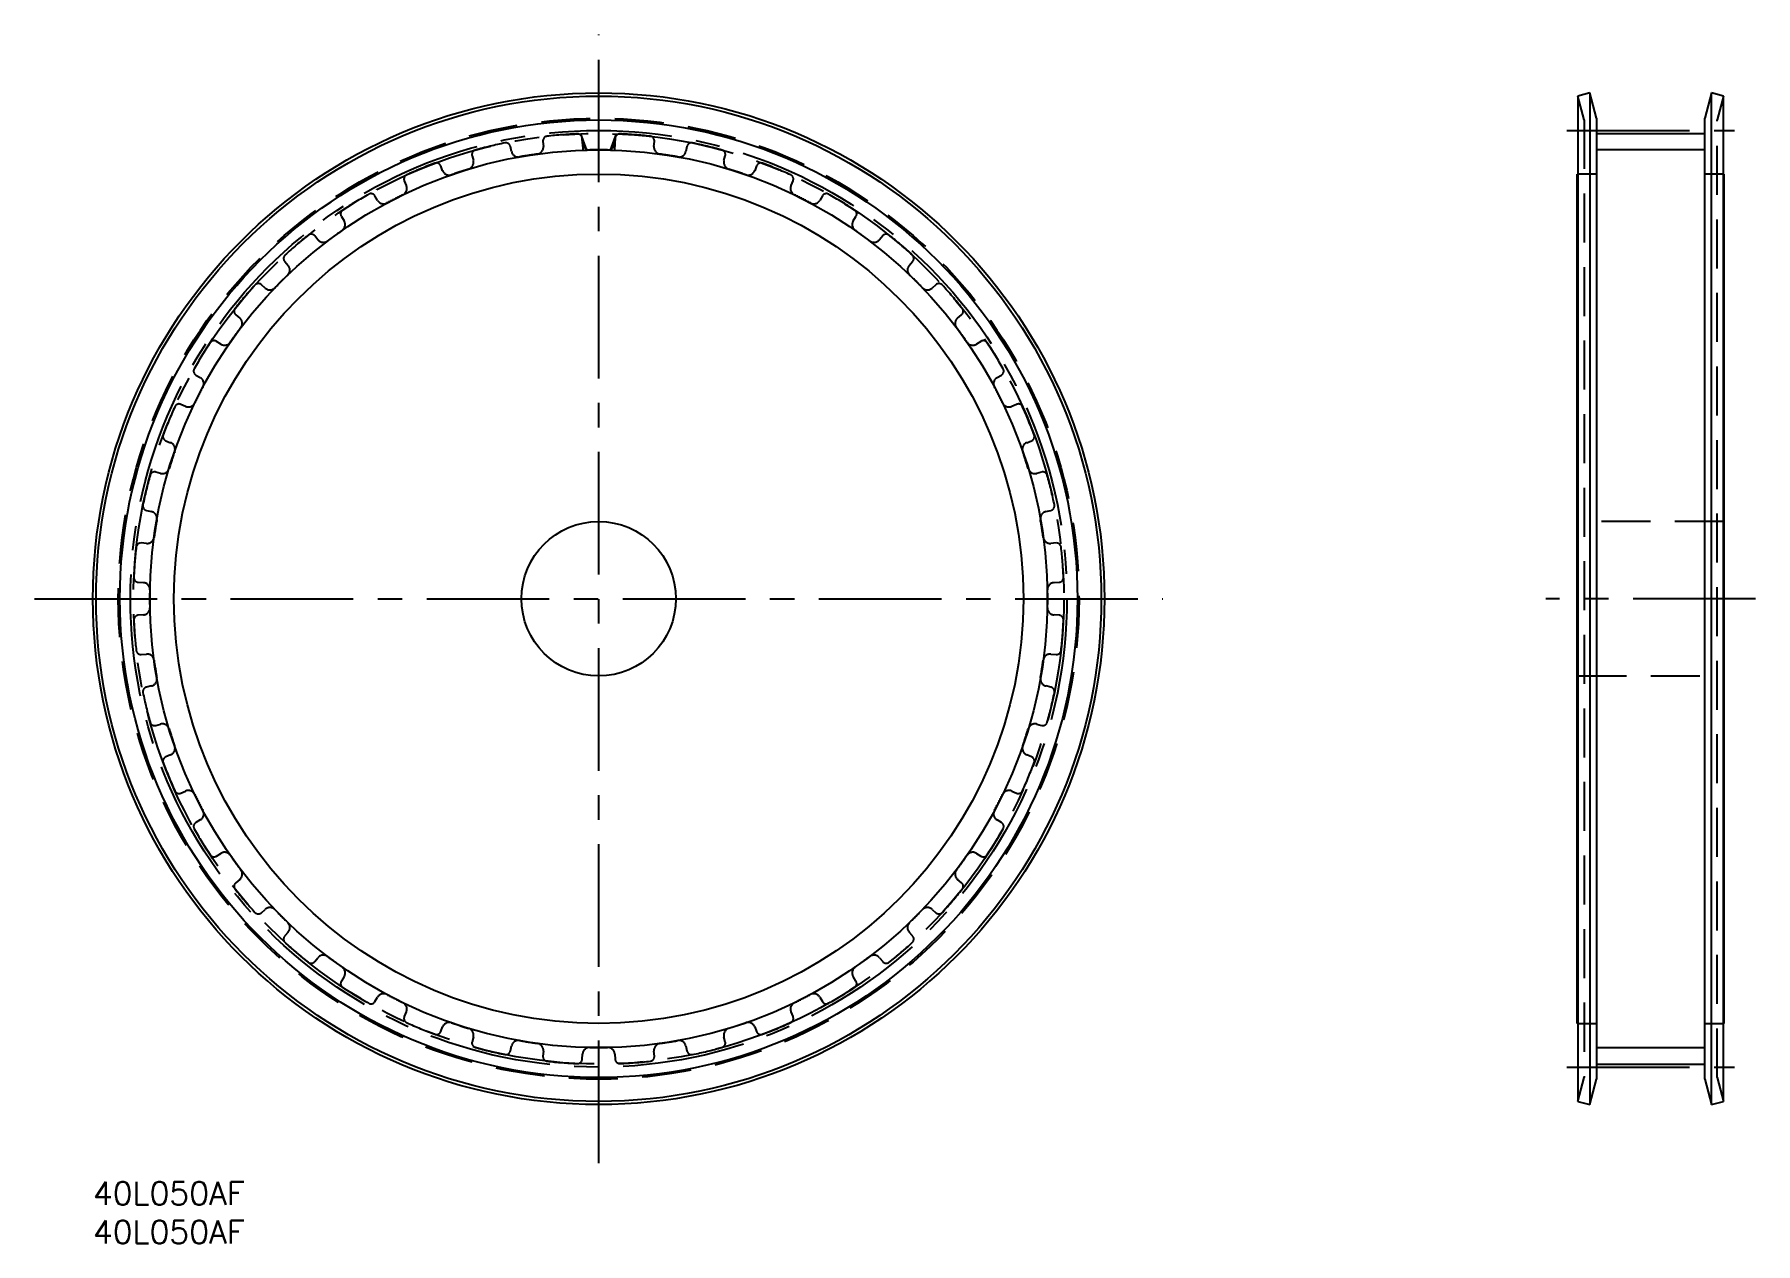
# Model space of a CAD drawing. Extents: x -8 to 215, y -8 to 149.
import ezdxf

# ---------------------------------------------------------------- set-up
doc = ezdxf.new("R2010")
doc.units = 0
doc.header["$LTSCALE"] = 0.5
for name, pattern in [('CENTER', [50.8, 31.75, -6.35, 6.35, -6.35]), ('DASHED', [19.05, 12.7, -6.35]), ('PHANTOM', [63.5, 31.75, -6.35, 6.35, -6.35, 6.35, -6.35])]:
    doc.linetypes.add(name, pattern=pattern)
for name, color, linetype in [('MSM_CENTER', 1, 'CENTER'), ('MSM_CONTINUOUS', 7, 'CONTINUOUS'), ('MSM_DASHED', 4, 'DASHED'), ('MSM_IMAGINARY', 6, 'PHANTOM'), ('MSM_NARROW', 5, 'CONTINUOUS'), ('MSM_PART_NUMBER', 7, 'CONTINUOUS')]:
    doc.layers.add(name, color=color, linetype=linetype)
doc.styles.get("Standard").update_dxf_attribs({"font": 'txt.shx', "height": 3, "bigfont": 'bigfont.shx'})

msp = doc.modelspace()

# ---------------------------------------------------------------- linework, layer by layer
at = {"layer": 'MSM_CENTER'}
for p, q in [((65.5, 2.43), (65.5, 148.57)), ((190.9, 136.14), (212.58, 136.14)), ((-7.57, 75.5), (138.57, 75.5)), ((215.33, 75.5), (188.16, 75.5)), ((190.9, 14.86), (212.58, 14.86))]:
    msp.add_line(p, q, dxfattribs=at)
msp.add_circle((65.5, 75.5), 60.64, dxfattribs=at)
at = {"layer": 'MSM_CONTINUOUS'}
for p, q in [((193.86, 141), (192.31, 140.59)), ((192.31, 140.59), (192.31, 10.41)), ((194.74, 137.71), (193.86, 141)), ((193.86, 141), (193.86, 10)), ((209.62, 141), (208.74, 137.71)), ((211.17, 140.59), (209.62, 141)), ((209.62, 10), (209.62, 141)), ((211.17, 10.41), (211.17, 140.59)), ((194.74, 137.71), (194.74, 13.29)), ((208.74, 13.29), (208.74, 137.71)), ((194.74, 135.75), (208.74, 135.75)), ((192.24, 20.5), (192.24, 130.5)), ((192.31, 130.5), (192.24, 130.5)), ((211.24, 130.5), (211.17, 130.5)), ((211.24, 20.5), (211.24, 130.5)), ((192.24, 20.5), (192.31, 20.5)), ((211.17, 20.5), (211.24, 20.5)), ((194.74, 15.25), (208.74, 15.25)), ((193.86, 10), (194.74, 13.29)), ((208.74, 13.29), (209.62, 10)), ((192.31, 10.41), (193.86, 10)), ((209.62, 10), (211.17, 10.41))]:
    msp.add_line(p, q, dxfattribs=at)
for radius in [65.5, 65.09, 62, 55, 10]:
    msp.add_circle((65.5, 75.5), radius, dxfattribs=at)
at = {"layer": 'MSM_DASHED'}
for p, q in [((193.14, 137.5), (192.31, 140.59)), ((211.17, 140.59), (210.34, 137.5)), ((193.14, 137.5), (193.14, 13.5)), ((210.34, 13.5), (210.34, 137.5)), ((54.21, 133.41), (54.07, 134.06)), ((58.28, 134.73), (58.34, 134.07)), ((63.41, 134.47), (63.37, 135.13)), ((67.63, 135.13), (67.59, 134.47)), ((72.66, 134.07), (72.72, 134.73)), ((76.93, 134.06), (76.79, 133.41)), ((45.29, 130.93), (45.04, 131.55)), ((49.1, 132.87), (49.27, 132.23)), ((81.73, 132.23), (81.9, 132.87)), ((85.96, 131.55), (85.71, 130.93)), ((40.33, 129.6), (40.59, 128.99)), ((90.41, 128.99), (90.67, 129.6)), ((194.74, 130.5), (192.31, 130.5)), ((211.17, 130.5), (208.74, 130.5)), ((36.87, 127.09), (36.53, 127.66)), ((94.47, 127.66), (94.13, 127.09)), ((32.18, 125), (32.53, 124.43)), ((98.47, 124.43), (98.82, 125)), ((29.15, 121.98), (28.72, 122.49)), ((102.28, 122.49), (101.85, 121.98)), ((24.84, 119.17), (25.28, 118.67)), ((105.72, 118.67), (106.16, 119.17)), ((22.33, 115.72), (21.83, 116.16)), ((109.17, 116.16), (108.67, 115.72)), ((18.51, 112.28), (19.02, 111.85)), ((111.98, 111.85), (112.49, 112.28)), ((16.57, 108.47), (16, 108.82)), ((115, 108.82), (114.43, 108.47)), ((13.34, 104.47), (13.91, 104.13)), ((117.09, 104.13), (117.66, 104.47)), ((12.01, 100.41), (11.4, 100.67)), ((119.6, 100.67), (118.99, 100.41)), ((9.45, 95.96), (10.07, 95.71)), ((120.93, 95.71), (121.55, 95.96)), ((8.77, 91.73), (8.13, 91.9)), ((122.87, 91.9), (122.23, 91.73)), ((6.94, 86.93), (7.59, 86.79)), ((123.41, 86.79), (124.06, 86.93)), ((211.24, 85.5), (192.24, 85.5)), ((6.93, 82.66), (6.27, 82.72)), ((124.73, 82.72), (124.07, 82.66)), ((5.87, 77.63), (6.53, 77.59)), ((124.47, 77.59), (125.13, 77.63)), ((6.53, 73.41), (5.87, 73.37)), ((125.13, 73.37), (124.47, 73.41)), ((6.27, 68.28), (6.93, 68.34)), ((124.07, 68.34), (124.73, 68.28)), ((192.24, 65.5), (211.24, 65.5)), ((7.59, 64.21), (6.94, 64.07)), ((124.06, 64.07), (123.41, 64.21)), ((8.13, 59.1), (8.77, 59.27)), ((122.23, 59.27), (122.87, 59.1)), ((10.07, 55.29), (9.45, 55.04)), ((121.55, 55.04), (120.93, 55.29)), ((11.4, 50.33), (12.01, 50.59)), ((118.99, 50.59), (119.6, 50.33)), ((13.91, 46.87), (13.34, 46.53)), ((117.66, 46.53), (117.09, 46.87)), ((16, 42.18), (16.57, 42.53)), ((114.43, 42.53), (115, 42.18)), ((19.02, 39.15), (18.51, 38.72)), ((112.49, 38.72), (111.98, 39.15)), ((21.83, 34.84), (22.33, 35.28)), ((108.67, 35.28), (109.17, 34.84)), ((25.28, 32.33), (24.84, 31.83)), ((106.16, 31.83), (105.72, 32.33)), ((28.72, 28.51), (29.15, 29.02)), ((101.85, 29.02), (102.28, 28.51)), ((32.53, 26.57), (32.18, 26)), ((98.82, 26), (98.47, 26.57)), ((36.53, 23.34), (36.87, 23.91)), ((94.13, 23.91), (94.47, 23.34)), ((40.59, 22.01), (40.33, 21.4)), ((45.04, 19.45), (45.29, 20.07)), ((85.71, 20.07), (85.96, 19.45)), ((90.67, 21.4), (90.41, 22.01)), ((192.31, 20.5), (194.74, 20.5)), ((208.74, 20.5), (211.17, 20.5)), ((49.27, 18.77), (49.1, 18.13)), ((81.9, 18.13), (81.73, 18.77)), ((54.07, 16.94), (54.21, 17.59)), ((58.34, 16.93), (58.28, 16.27)), ((63.37, 15.87), (63.41, 16.53)), ((67.59, 16.53), (67.63, 15.87)), ((72.72, 16.27), (72.66, 16.93)), ((76.79, 17.59), (76.93, 16.94)), ((192.31, 10.41), (193.14, 13.5)), ((210.34, 13.5), (211.17, 10.41))]:
    msp.add_line(p, q, dxfattribs=at)
msp.add_circle((65.5, 75.5), 62.21, dxfattribs=at)
for centre, radius, start, end in [((65.5, 75.5), 60.26, 101.6245, 105.3755), ((53.48, 133.93), 0.6, 12.6324, 101.6245), ((57.43, 133.98), 0.91, 277.8523, 5.3676), ((58.88, 134.79), 0.6, 96.3755, 185.3676), ((65.5, 75.5), 60.26, 92.6245, 96.3755), ((62.77, 135.09), 0.6, 3.6324, 92.6245), ((64.32, 134.52), 0.91, 183.6324, 271.1477), ((66.68, 134.52), 0.91, 268.8523, 356.3676), ((68.23, 135.09), 0.6, 87.3755, 176.3676), ((65.5, 75.5), 60.26, 83.6245, 87.3755), ((72.12, 134.79), 0.6, 354.6324, 83.6245), ((73.57, 133.98), 0.91, 174.6324, 262.1477), ((77.52, 133.93), 0.6, 78.3755, 167.3676), ((65.5, 75.5), 60.26, 74.6245, 78.3755), ((65.5, 75.5), 60.26, 110.6245, 114.3755), ((44.49, 131.33), 0.6, 21.6324, 110.6245), ((48.39, 132), 0.91, 286.8523, 14.3676), ((49.68, 133.02), 0.6, 105.3755, 194.3676), ((55.1, 133.61), 0.91, 192.6324, 280.1477), ((65.5, 75.5), 58.13, 97.8523, 100.1477), ((65.5, 75.5), 58.13, 88.8523, 91.1477), ((65.5, 75.5), 58.13, 79.8523, 82.1477), ((75.9, 133.61), 0.91, 259.8523, 347.3676), ((81.32, 133.02), 0.6, 345.6324, 74.6245), ((82.61, 132), 0.91, 165.6324, 253.1477), ((86.51, 131.33), 0.6, 69.3755, 158.3676), ((65.5, 75.5), 60.26, 65.6245, 69.3755), ((40.88, 129.84), 0.6, 114.3755, 203.3676), ((46.14, 131.27), 0.91, 201.6324, 289.1477), ((65.5, 75.5), 58.12, 106.8523, 109.1477), ((65.5, 75.5), 58.12, 70.8523, 73.1477), ((84.86, 131.27), 0.91, 250.8523, 338.3676), ((90.12, 129.84), 0.6, 336.6324, 65.6245), ((65.5, 75.5), 60.26, 119.6245, 123.3755), ((36.01, 127.36), 0.6, 30.6324, 119.6245), ((37.65, 127.55), 0.91, 210.6324, 298.1477), ((65.5, 75.5), 58.12, 115.8523, 118.1477), ((39.76, 128.63), 0.91, 295.8523, 23.3676), ((91.24, 128.63), 0.91, 156.6324, 244.1477), ((65.5, 75.5), 58.13, 61.8523, 64.1477), ((93.35, 127.55), 0.91, 241.8523, 329.3676), ((94.99, 127.36), 0.6, 60.3755, 149.3676), ((65.5, 75.5), 60.26, 56.6245, 60.3755), ((32.68, 125.32), 0.6, 123.3755, 212.3676), ((98.32, 125.32), 0.6, 327.6324, 56.6245), ((28.26, 122.11), 0.6, 39.6324, 128.6245), ((65.5, 75.5), 58.12, 124.8523, 127.1477), ((31.76, 123.95), 0.91, 304.8523, 32.3676), ((99.24, 123.95), 0.91, 147.6324, 235.1477), ((65.5, 75.5), 58.13, 52.8523, 55.1477), ((102.74, 122.11), 0.6, 51.3755, 140.3676), ((65.5, 75.5), 60.26, 128.6245, 132.3755), ((29.85, 122.56), 0.91, 219.6324, 307.1477), ((101.15, 122.56), 0.91, 232.8523, 320.3676), ((65.5, 75.5), 60.26, 47.6245, 51.3755), ((25.29, 119.57), 0.6, 132.3755, 221.3676), ((24.6, 118.07), 0.91, 313.8523, 41.3676), ((106.4, 118.07), 0.91, 138.6324, 226.1477), ((105.71, 119.57), 0.6, 318.6324, 47.6245), ((65.5, 75.5), 60.26, 137.6245, 141.3755), ((21.43, 115.71), 0.6, 48.6324, 137.6245), ((65.5, 75.5), 58.12, 133.8523, 136.1477), ((65.5, 75.5), 58.13, 43.8523, 46.1477), ((109.57, 115.71), 0.6, 42.3755, 131.3676), ((65.5, 75.5), 60.26, 38.6245, 42.3755), ((22.93, 116.4), 0.91, 228.6324, 316.1477), ((108.07, 116.4), 0.91, 223.8523, 311.3676), ((18.89, 112.74), 0.6, 141.3755, 230.3676), ((18.44, 111.15), 0.91, 322.8523, 50.3676), ((112.56, 111.15), 0.91, 129.6324, 217.1477), ((112.11, 112.74), 0.6, 309.6324, 38.6245), ((65.5, 75.5), 58.13, 142.8523, 145.1477), ((65.5, 75.5), 58.12, 34.8523, 37.1477), ((65.5, 75.5), 60.26, 146.6245, 150.3755), ((15.68, 108.32), 0.6, 57.6324, 146.6245), ((17.05, 109.24), 0.91, 237.6324, 325.1477), ((113.95, 109.24), 0.91, 214.8523, 302.3676), ((115.32, 108.32), 0.6, 33.3755, 122.3676), ((65.5, 75.5), 60.26, 29.6245, 33.3755), ((13.64, 104.99), 0.6, 150.3755, 239.3676), ((117.36, 104.99), 0.6, 300.6324, 29.6245), ((65.5, 75.5), 58.13, 151.8523, 154.1477), ((13.45, 103.35), 0.91, 331.8523, 59.3676), ((117.55, 103.35), 0.91, 120.6324, 208.1477), ((65.5, 75.5), 58.13, 25.8523, 28.1477), ((65.5, 75.5), 60.26, 155.6245, 159.3755), ((11.16, 100.12), 0.6, 66.6324, 155.6245), ((12.37, 101.24), 0.91, 246.6324, 334.1477), ((118.63, 101.24), 0.91, 205.8523, 293.3676), ((119.84, 100.12), 0.6, 24.3755, 113.3676), ((65.5, 75.5), 60.26, 20.6245, 24.3755), ((9.67, 96.51), 0.6, 159.3755, 248.3676), ((121.33, 96.51), 0.6, 291.6324, 20.6245), ((65.5, 75.5), 58.12, 160.8523, 163.1477), ((9.73, 94.86), 0.91, 340.8523, 68.3676), ((121.27, 94.86), 0.91, 111.6324, 199.1477), ((65.5, 75.5), 58.13, 16.8523, 19.1477), ((65.5, 75.5), 60.26, 164.6245, 168.3755), ((7.98, 91.32), 0.6, 75.6324, 164.6245), ((9, 92.61), 0.91, 255.6324, 343.1477), ((122, 92.61), 0.91, 196.8523, 284.3676), ((123.02, 91.32), 0.6, 15.3755, 104.3676), ((65.5, 75.5), 60.26, 11.6245, 15.3755), ((7.07, 87.52), 0.6, 168.3755, 257.3676), ((123.93, 87.52), 0.6, 282.6324, 11.6245), ((7.39, 85.9), 0.91, 349.8523, 77.3676), ((65.5, 75.5), 58.12, 169.8523, 172.1477), ((123.61, 85.9), 0.91, 102.6324, 190.1477), ((65.5, 75.5), 58.12, 7.8523, 10.1477), ((6.21, 82.12), 0.6, 84.6324, 173.6245), ((7.02, 83.57), 0.91, 264.6324, 352.1477), ((123.98, 83.57), 0.91, 187.8523, 275.3676), ((124.79, 82.12), 0.6, 6.3755, 95.3676), ((65.5, 75.5), 60.26, 173.6245, 177.3755), ((65.5, 75.5), 60.26, 2.6245, 6.3755), ((5.91, 78.23), 0.6, 177.3755, 266.3676), ((125.09, 78.23), 0.6, 273.6324, 2.6245), ((6.48, 76.68), 0.91, 358.8523, 86.3676), ((65.5, 75.5), 58.13, 178.8523, 181.1477), ((124.52, 76.68), 0.91, 93.6324, 181.1477), ((65.5, 75.5), 58.13, 358.8523, 1.1477), ((6.48, 74.32), 0.91, 273.6324, 1.1477), ((124.52, 74.32), 0.91, 178.8523, 266.3676), ((5.91, 72.77), 0.6, 93.6324, 182.6245), ((65.5, 75.5), 60.26, 182.6245, 186.3755), ((125.09, 72.77), 0.6, 357.3755, 86.3676), ((65.5, 75.5), 60.26, 353.6245, 357.3755), ((6.21, 68.88), 0.6, 186.3755, 275.3676), ((7.02, 67.43), 0.91, 7.8523, 95.3676), ((65.5, 75.5), 58.13, 187.8523, 190.1477), ((65.5, 75.5), 58.12, 349.8523, 352.1477), ((123.98, 67.43), 0.91, 84.6324, 172.1477), ((124.79, 68.88), 0.6, 264.6324, 353.6245), ((7.39, 65.1), 0.91, 282.6324, 10.1477), ((123.61, 65.1), 0.91, 169.8523, 257.3676), ((7.07, 63.48), 0.6, 102.6324, 191.6245), ((65.5, 75.5), 60.26, 191.6245, 195.3755), ((65.5, 75.5), 60.26, 344.6245, 348.3755), ((123.93, 63.48), 0.6, 348.3755, 77.3676), ((7.98, 59.68), 0.6, 195.3755, 284.3676), ((9, 58.39), 0.91, 16.8523, 104.3676), ((65.5, 75.5), 58.13, 196.8523, 199.1477), ((65.5, 75.5), 58.13, 340.8523, 343.1477), ((122, 58.39), 0.91, 75.6324, 163.1477), ((123.02, 59.68), 0.6, 255.6324, 344.6245), ((9.73, 56.14), 0.91, 291.6324, 19.1477), ((121.27, 56.14), 0.91, 160.8523, 248.3676), ((9.67, 54.49), 0.6, 111.6324, 200.6245), ((65.5, 75.5), 60.26, 200.6245, 204.3755), ((65.5, 75.5), 60.26, 335.6245, 339.3755), ((121.33, 54.49), 0.6, 339.3755, 68.3676), ((11.16, 50.88), 0.6, 204.3755, 293.3676), ((12.37, 49.76), 0.91, 25.8523, 113.3676), ((65.5, 75.5), 58.13, 205.8523, 208.1477), ((65.5, 75.5), 58.12, 331.8523, 334.1477), ((118.63, 49.76), 0.91, 66.6324, 154.1477), ((119.84, 50.88), 0.6, 246.6324, 335.6245), ((13.45, 47.65), 0.91, 300.6324, 28.1477), ((117.55, 47.65), 0.91, 151.8523, 239.3676), ((13.64, 46.01), 0.6, 120.6324, 209.6245), ((65.5, 75.5), 60.26, 209.6245, 213.3755), ((65.5, 75.5), 60.26, 326.6245, 330.3755), ((117.36, 46.01), 0.6, 330.3755, 59.3676), ((15.68, 42.68), 0.6, 213.3755, 302.3676), ((17.05, 41.76), 0.91, 34.8523, 122.3676), ((113.95, 41.76), 0.91, 57.6324, 145.1477), ((115.32, 42.68), 0.6, 237.6324, 326.6245), ((65.5, 75.5), 58.12, 214.8523, 217.1477), ((18.44, 39.85), 0.91, 309.6324, 37.1477), ((112.56, 39.85), 0.91, 142.8523, 230.3676), ((65.5, 75.5), 58.12, 322.8523, 325.1477), ((18.89, 38.26), 0.6, 129.6324, 218.6245), ((112.11, 38.26), 0.6, 321.3755, 50.3676), ((65.5, 75.5), 60.26, 218.6245, 222.3755), ((65.5, 75.5), 60.26, 317.6245, 321.3755), ((21.43, 35.29), 0.6, 222.3755, 311.3676), ((22.93, 34.6), 0.91, 43.8523, 131.3676), ((65.5, 75.5), 58.12, 223.8523, 226.1477), ((24.6, 32.93), 0.91, 318.6324, 46.1477), ((106.4, 32.93), 0.91, 133.8523, 221.3676), ((65.5, 75.5), 58.12, 313.8523, 316.1477), ((108.07, 34.6), 0.91, 48.6324, 136.1477), ((109.57, 35.29), 0.6, 228.6324, 317.6245), ((25.29, 31.43), 0.6, 138.6324, 227.6245), ((105.71, 31.43), 0.6, 312.3755, 41.3676), ((65.5, 75.5), 60.26, 227.6245, 231.3755), ((29.85, 28.44), 0.91, 52.8523, 140.3676), ((65.5, 75.5), 58.13, 232.8523, 235.1477), ((65.5, 75.5), 58.12, 304.8523, 307.1477), ((101.15, 28.44), 0.91, 39.6324, 127.1477), ((65.5, 75.5), 60.26, 308.6245, 312.3755), ((28.26, 28.89), 0.6, 231.3755, 320.3676), ((31.76, 27.05), 0.91, 327.6324, 55.1477), ((99.24, 27.05), 0.91, 124.8523, 212.3676), ((102.74, 28.89), 0.6, 219.6324, 308.6245), ((32.68, 25.68), 0.6, 147.6324, 236.6245), ((65.5, 75.5), 60.26, 236.6245, 240.3755), ((65.5, 75.5), 60.26, 299.6245, 303.3755), ((98.32, 25.68), 0.6, 303.3755, 32.3676), ((36.01, 23.64), 0.6, 240.3755, 329.3676), ((37.65, 23.45), 0.91, 61.8523, 149.3676), ((65.5, 75.5), 58.12, 241.8523, 244.1477), ((39.76, 22.37), 0.91, 336.6324, 64.1477), ((91.24, 22.37), 0.91, 115.8523, 203.3676), ((65.5, 75.5), 58.12, 295.8523, 298.1477), ((93.35, 23.45), 0.91, 30.6324, 118.1477), ((94.99, 23.64), 0.6, 210.6324, 299.6245), ((40.88, 21.16), 0.6, 156.6324, 245.6245), ((65.5, 75.5), 60.26, 245.6245, 249.3755), ((46.14, 19.73), 0.91, 70.8523, 158.3676), ((65.5, 75.5), 58.13, 250.8523, 253.1477), ((65.5, 75.5), 58.12, 286.8523, 289.1477), ((84.86, 19.73), 0.91, 21.6324, 109.1477), ((65.5, 75.5), 60.26, 290.6245, 294.3755), ((90.12, 21.16), 0.6, 294.3755, 23.3676), ((44.49, 19.67), 0.6, 249.3755, 338.3676), ((48.39, 19), 0.91, 345.6324, 73.1477), ((49.68, 17.98), 0.6, 165.6324, 254.6245), ((55.1, 17.39), 0.91, 79.8523, 167.3676), ((65.5, 75.5), 58.12, 259.8523, 262.1477), ((57.43, 17.02), 0.91, 354.6324, 82.1477), ((73.57, 17.02), 0.91, 97.8523, 185.3676), ((65.5, 75.5), 58.13, 277.8523, 280.1477), ((75.9, 17.39), 0.91, 12.6324, 100.1477), ((81.32, 17.98), 0.6, 285.3755, 14.3676), ((82.61, 19), 0.91, 106.8523, 194.3676), ((86.51, 19.67), 0.6, 201.6324, 290.6245), ((65.5, 75.5), 60.26, 254.6245, 258.3755), ((53.48, 17.07), 0.6, 258.3755, 347.3676), ((58.88, 16.21), 0.6, 174.6324, 263.6245), ((65.5, 75.5), 60.26, 263.6245, 267.3755), ((62.77, 15.91), 0.6, 267.3755, 356.3676), ((64.32, 16.48), 0.91, 88.8523, 176.3676), ((65.5, 75.5), 58.13, 268.8523, 271.1477), ((66.68, 16.48), 0.91, 3.6324, 91.1477), ((68.23, 15.91), 0.6, 183.6324, 272.6245), ((65.5, 75.5), 60.26, 272.6245, 276.3755), ((72.12, 16.21), 0.6, 276.3755, 5.3676), ((77.52, 17.07), 0.6, 192.6324, 281.6245), ((65.5, 75.5), 60.26, 281.6245, 285.3755)]:
    msp.add_arc(centre, radius, start, end, dxfattribs=at)
at = {"layer": 'MSM_IMAGINARY'}
msp.add_circle((65.5, 75.5), 60.25, dxfattribs=at)
at = {"layer": 'MSM_NARROW'}
for p, q in [((63.95, 133.6), (63.18, 135.71)), ((63.41, 134.47), (63.47, 133.59)), ((67.05, 133.6), (67.82, 135.71)), ((67.59, 134.47), (67.54, 133.59)), ((208.74, 133.62), (194.74, 133.62)), ((194.74, 17.38), (208.74, 17.38))]:
    msp.add_line(p, q, dxfattribs=at)
msp.add_circle((65.5, 75.5), 58.13, dxfattribs=at)

# ---------------------------------------------------------------- texts
at = {"layer": 'MSM_PART_NUMBER'}
for p in [(0, -3), (0, -8)]:
    msp.add_text('40L050AF', height=3, dxfattribs=at).set_placement(p)

doc.saveas('drawing.dxf')
